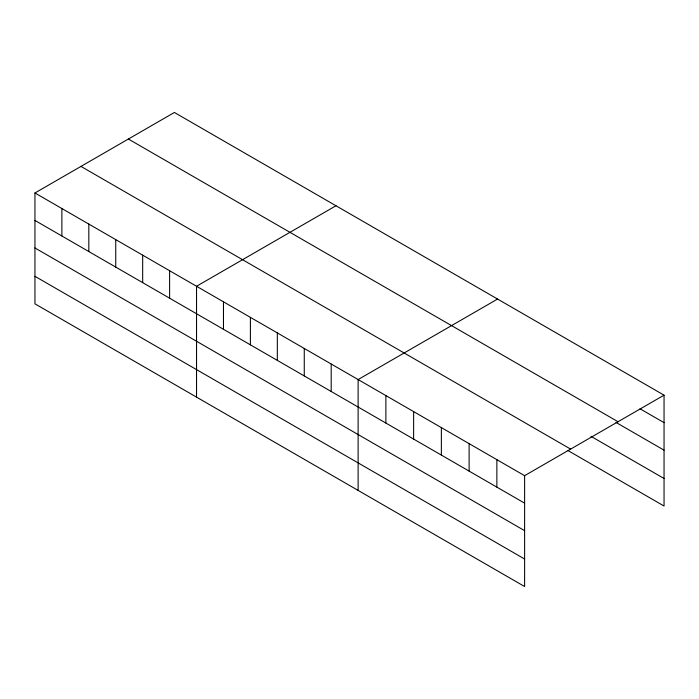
<?xml version="1.0" encoding="UTF-8"?>
<svg xmlns="http://www.w3.org/2000/svg" width="699" height="699" viewBox="0 0 699 699"><rect width="100%" height="100%" fill="white"/><g stroke="black" fill="none" stroke-linecap="round" stroke-linejoin="round"><path stroke-width="1.05" d="M34.95 192.976L524.608 475.678L524.608 586.531L34.95 303.829L34.95 192.976L174.392 112.469L664.05 395.171L664.05 506.024L567.859 450.488M335.974 205.759L196.541 286.267L196.541 397.119M497.566 299.05L358.124 379.557L358.124 490.41M524.608 475.678L664.05 395.171M640.004 408.766L664.05 422.65M128.371 139.031L618.038 421.733M615.959 422.397L664.05 450.165M590.978 436.325L664.05 478.509M80.962 166.406L570.629 449.108M34.95 220.447L524.608 503.149M34.95 247.962L524.608 530.663M34.95 276.315L524.608 559.017M496.867 459.654L496.867 487.133M469.116 443.638L469.116 471.109M441.366 427.613L441.366 455.093M413.625 411.597L413.625 439.077M385.874 395.573L385.874 423.052M331.195 364.004L331.195 391.484M304.266 348.46L304.266 375.94M277.328 332.907L277.328 360.387M250.399 317.363L250.399 344.843M223.47 301.811L223.47 329.29M169.604 270.714L169.604 298.193M142.675 255.17L142.675 282.641M115.746 239.617L115.746 267.097M88.817 224.073L88.817 251.544M61.879 208.52L61.879 236"/></g></svg>
